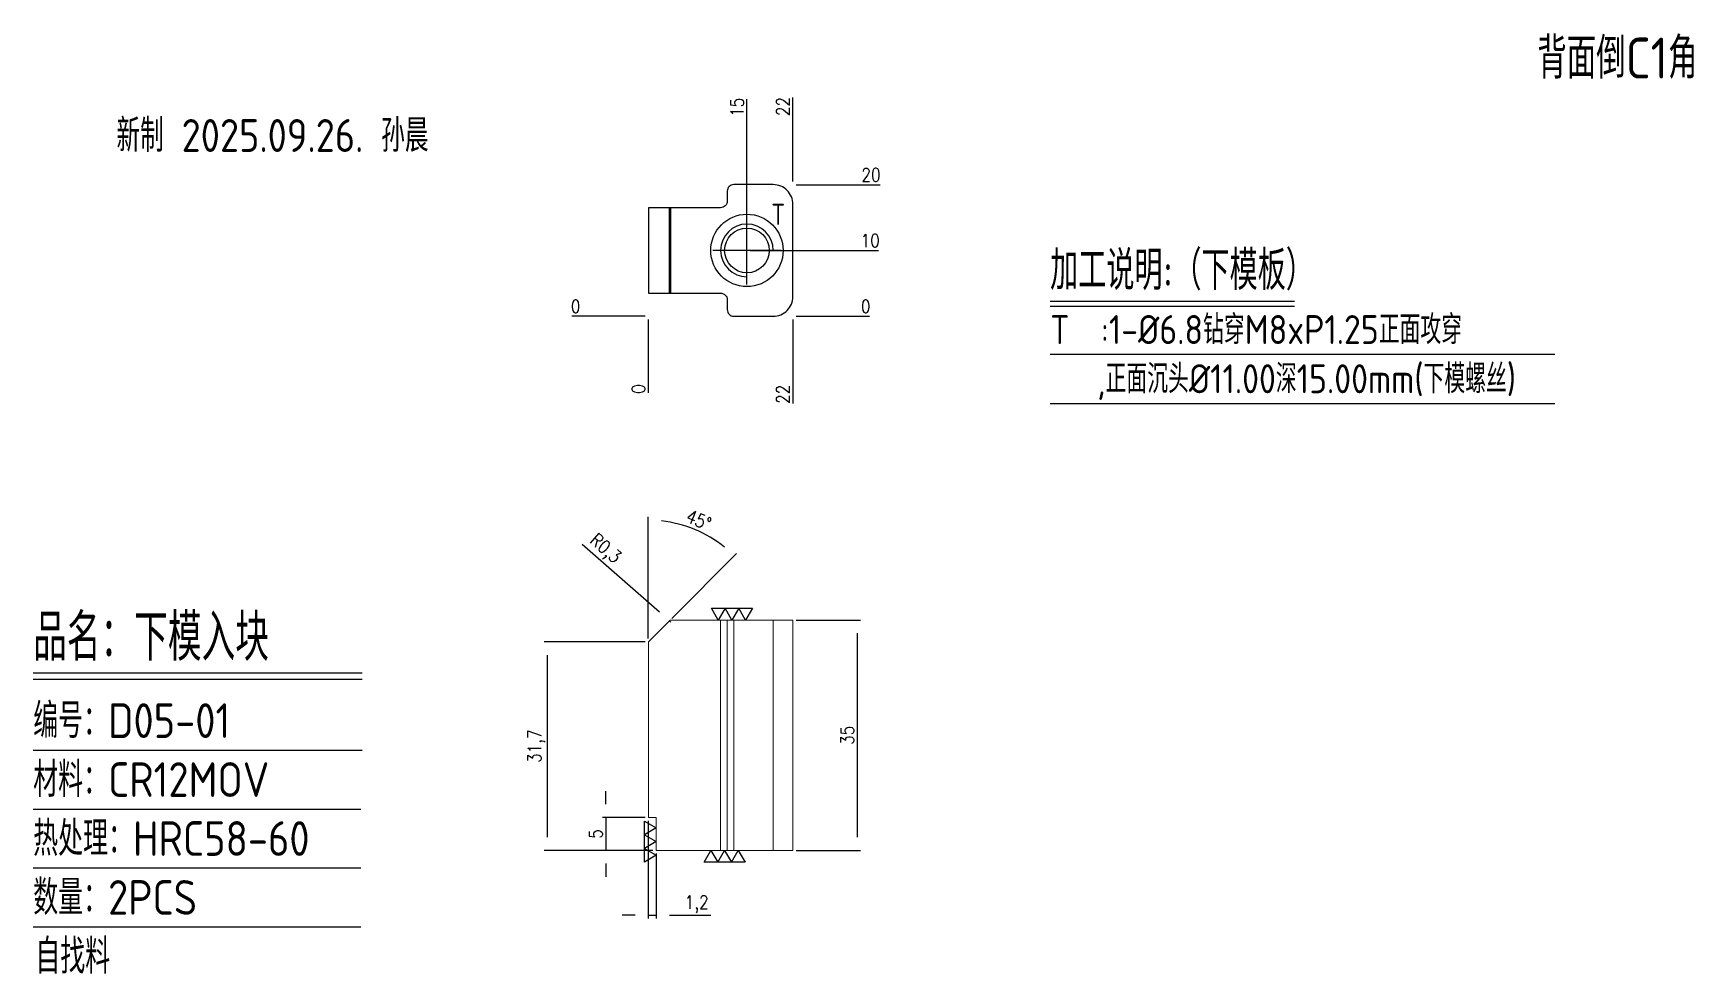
# Model space of a CAD drawing. Header units: millimetres. Extents: x 93237 to 93489, y 901 to 1044.
import ezdxf
from ezdxf.enums import TextEntityAlignment as Align

# ---------------------------------------------------------------- set-up
doc = ezdxf.new("R2010")
doc.units = ezdxf.units.MM
doc.linetypes.add('CENTER', pattern=[0])
doc.linetypes.add('DASHED', pattern=[0])
for name, color, linetype in [('DIE_O', 40, 'Continuous'), ('DIE_P', 2, 'Continuous'), ('DIM', 4, 'Continuous'), ('TEXT', 4, 'Continuous')]:
    doc.layers.add(name, color=color, linetype=linetype)
doc.styles.add('gbenor', font='gbenor.shx', dxfattribs={"bigfont": 'gbcbig.shx'})
doc.styles.get("Standard").update_dxf_attribs({"font": 'txt.shx', "width": 0.85, "bigfont": 'ctxt.shx'})
doc.dimstyles.new('T-2-WX', dxfattribs={"dimtxt": 2, "dimasz": 2, "dimexe": 0.5, "dimexo": 0.5, "dimgap": 0.5, "dimtad": 1, "dimtxsty": 'Standard', "dimblk": 'OPEN30', "dimcen": 0, "dimazin": 3, "dimtfac": 1, "dimtmove": 0, "dimatfit": 3, "dimldrblk": 'OPEN30', "dimlwd": -1, "dimlwe": -1})

# ---------------------------------------------------------------- blocks, each defined once
blk = doc.blocks.new('*D7579')
at = {"layer": 'Defpoints', "color": 0}
for p in [(93330.44, 1000.72), (93352.44, 1000.72), (93362.44, 1000.72)]:
    blk.add_point(p, dxfattribs=at)
at = {"layer": 'DIM', "color": 0}
blk.add_line((93352.94, 1000.72), (93364.08, 1000.72), dxfattribs=at)
at = {"layer": 'DIM', "color": 0, "insert": (93363.51, 1002.22), "char_height": 2, "attachment_point": 5}
blk.add_mtext('0', dxfattribs=at)
blk = doc.blocks.new('_Open30')
blk = doc.blocks.new('*D7580')
at = {"layer": 'Defpoints', "color": 0}
for p in [(93345.44, 1010.72), (93362.44, 1010.72), (93330.44, 1000.72)]:
    blk.add_point(p, dxfattribs=at)
at = {"layer": 'DIM', "color": 0}
for p, q in [((93345.94, 1010.72), (93354.44, 1010.72)), ((93354.44, 1010.72), (93358.44, 1010.72)), ((93358.44, 1010.72), (93365.45, 1010.72))]:
    blk.add_line(p, q, dxfattribs=at)
at = {"layer": 'DIM', "color": 0, "insert": (93364.2, 1012.22), "char_height": 2, "attachment_point": 5}
blk.add_mtext('10', dxfattribs=at)
blk = doc.blocks.new('*D7581')
at = {"layer": 'Defpoints', "color": 0}
for p in [(93352.44, 1020.72), (93362.44, 1020.72), (93330.44, 1000.72)]:
    blk.add_point(p, dxfattribs=at)
at = {"layer": 'DIM', "color": 0}
for p, q in [((93352.94, 1020.72), (93356.44, 1020.72)), ((93356.44, 1020.72), (93358.44, 1020.72)), ((93358.44, 1020.72), (93365.7, 1020.72))]:
    blk.add_line(p, q, dxfattribs=at)
at = {"layer": 'DIM', "color": 0, "insert": (93364.32, 1022.22), "char_height": 2, "attachment_point": 5}
blk.add_mtext('20', dxfattribs=at)
blk = doc.blocks.new('*D7582')
at = {"layer": 'Defpoints', "color": 0}
for p in [(93320.44, 1000.72), (93330.44, 1000.72), (93330.44, 1000.72)]:
    blk.add_point(p, dxfattribs=at)
at = {"layer": 'DIM', "color": 0}
blk.add_line((93329.94, 1000.72), (93318.81, 1000.72), dxfattribs=at)
at = {"layer": 'DIM', "color": 0, "insert": (93319.38, 1002.22), "char_height": 2, "attachment_point": 5}
blk.add_mtext('0', dxfattribs=at)
blk = doc.blocks.new('*D7583')
at = {"layer": 'Defpoints', "color": 0}
for p in [(93330.44, 1000.72), (93352.44, 1000.72), (93352.44, 990.72)]:
    blk.add_point(p, dxfattribs=at)
at = {"layer": 'DIM', "color": 0}
for p, q in [((93352.44, 1000.22), (93352.44, 996.72)), ((93352.44, 996.72), (93352.44, 994.72)), ((93352.44, 994.72), (93352.44, 987.47))]:
    blk.add_line(p, q, dxfattribs=at)
at = {"layer": 'DIM', "color": 0, "insert": (93350.94, 988.85), "char_height": 2, "attachment_point": 5, "rotation": 90}
blk.add_mtext('22', dxfattribs=at)
blk = doc.blocks.new('*D7584')
at = {"layer": 'Defpoints', "color": 0}
for p in [(93330.44, 1000.72), (93330.44, 1000.72), (93330.44, 990.72)]:
    blk.add_point(p, dxfattribs=at)
at = {"layer": 'DIM', "color": 0}
blk.add_line((93330.44, 1000.22), (93330.44, 989.09), dxfattribs=at)
at = {"layer": 'DIM', "color": 0, "insert": (93328.94, 989.66), "char_height": 2, "attachment_point": 5, "rotation": 90}
blk.add_mtext('0', dxfattribs=at)
blk = doc.blocks.new('*D7585')
at = {"layer": 'Defpoints', "color": 0}
for p in [(93352.44, 1030.72), (93352.44, 1020.72), (93330.44, 1000.72)]:
    blk.add_point(p, dxfattribs=at)
at = {"layer": 'DIM', "color": 0}
for p, q in [((93352.44, 1026.72), (93352.44, 1033.98)), ((93352.44, 1024.72), (93352.44, 1026.72)), ((93352.44, 1021.22), (93352.44, 1024.72))]:
    blk.add_line(p, q, dxfattribs=at)
at = {"layer": 'DIM', "color": 0, "insert": (93350.94, 1032.6), "char_height": 2, "attachment_point": 5, "rotation": 90}
blk.add_mtext('22', dxfattribs=at)
blk = doc.blocks.new('*D7586')
at = {"layer": 'Defpoints', "color": 0}
for p in [(93345.44, 1030.72), (93345.44, 1010.72), (93330.44, 1000.72)]:
    blk.add_point(p, dxfattribs=at)
at = {"layer": 'DIM', "color": 0}
blk.add_line((93345.44, 1011.22), (93345.44, 1033.73), dxfattribs=at)
at = {"layer": 'DIM', "color": 0, "insert": (93343.94, 1032.48), "char_height": 2, "attachment_point": 5, "rotation": 90}
blk.add_mtext('15', dxfattribs=at)
blk = doc.blocks.new('*D7587')
at = {"layer": 'Defpoints', "color": 0}
for p in [(93352.44, 954.52), (93352.44, 919.52), (93362.22, 919.52)]:
    blk.add_point(p, dxfattribs=at)
at = {"layer": 'DIM', "color": 0}
for p, q in [((93352.94, 954.52), (93362.72, 954.52)), ((93362.22, 952.52), (93362.22, 921.52)), ((93352.94, 919.52), (93362.72, 919.52))]:
    blk.add_line(p, q, dxfattribs=at)
at = {"layer": 'DIM', "color": 0, "insert": (93360.72, 937.02), "char_height": 2, "attachment_point": 5, "rotation": 90}
blk.add_mtext('35', dxfattribs=at)
blk = doc.blocks.new('*D7588')
at = {"layer": 'Defpoints', "color": 0}
for p in [(93330.44, 924.52), (93323.96, 919.52), (93331.64, 919.52)]:
    blk.add_point(p, dxfattribs=at)
at = {"layer": 'DIM', "color": 0}
for p, q in [((93323.96, 926.52), (93323.96, 928.52)), ((93329.94, 924.52), (93323.46, 924.52)), ((93323.96, 924.52), (93323.96, 919.52)), ((93331.14, 919.52), (93323.46, 919.52)), ((93323.96, 917.52), (93323.96, 915.52))]:
    blk.add_line(p, q, dxfattribs=at)
at = {"layer": 'DIM', "color": 0, "insert": (93322.46, 922.02), "char_height": 2, "attachment_point": 5, "rotation": 90}
blk.add_mtext('5', dxfattribs=at)
blk = doc.blocks.new('*D7589')
at = {"layer": 'Defpoints', "color": 0}
for p in [(93330.44, 924.52), (93331.64, 919.52), (93331.64, 909.66)]:
    blk.add_point(p, dxfattribs=at)
at = {"layer": 'DIM', "color": 0}
for p, q in [((93330.44, 924.02), (93330.44, 909.16)), ((93331.64, 919.02), (93331.64, 909.16)), ((93328.44, 909.66), (93326.44, 909.66)), ((93330.44, 909.66), (93331.64, 909.66)), ((93333.64, 909.66), (93339.96, 909.66))]:
    blk.add_line(p, q, dxfattribs=at)
at = {"layer": 'DIM', "color": 0, "insert": (93337.8, 911.35), "char_height": 2, "attachment_point": 5}
blk.add_mtext('1,2', dxfattribs=at)
blk = doc.blocks.new('*D7590')
at = {"layer": 'Defpoints', "color": 0}
for p in [(93315.11, 951.22), (93330.44, 951.22), (93331.64, 919.52)]:
    blk.add_point(p, dxfattribs=at)
at = {"layer": 'DIM', "color": 0}
for p, q in [((93329.94, 951.22), (93314.61, 951.22)), ((93315.11, 921.52), (93315.11, 949.22)), ((93331.14, 919.52), (93314.61, 919.52))]:
    blk.add_line(p, q, dxfattribs=at)
at = {"layer": 'DIM', "color": 0, "insert": (93313.42, 935.37), "char_height": 2, "attachment_point": 5, "rotation": 90}
blk.add_mtext('31,7', dxfattribs=at)
blk = doc.blocks.new('*D7591')
at = {"layer": 'Defpoints', "color": 0}
for p in [(93339.69, 967.23), (93333.65, 954.43), (93330.44, 951.22), (93330.44, 951.22), (93330.44, 919.52)]:
    blk.add_point(p, dxfattribs=at)
at = {"layer": 'DIM', "color": 0}
for p, q in [((93330.44, 951.72), (93330.44, 970.21)), ((93334.01, 954.78), (93343.87, 964.65))]:
    blk.add_line(p, q, dxfattribs=at)
blk.add_arc((93330.44, 951.22), 18.49, 51.1996, 83.8004, dxfattribs=at)
at = {"layer": 'DIM', "color": 0, "insert": (93338.11, 969.73), "char_height": 2, "attachment_point": 5, "rotation": 337.5}
blk.add_mtext('45%%d', dxfattribs=at)
blk = doc.blocks.new('*D7592')
at = {"layer": 'Defpoints', "color": 0}
for p in [(93333.64, 954.41), (93333.86, 954.22)]:
    blk.add_point(p, dxfattribs=at)
at = {"layer": 'DIM', "color": 0}
for p, q in [((93332.13, 955.73), (93320.35, 966.01)), ((93333.86, 954.22), (93333.64, 954.41))]:
    blk.add_line(p, q, dxfattribs=at)
at = {"layer": 'DIM', "color": 0, "insert": (93323.79, 965.25), "char_height": 2, "attachment_point": 5, "rotation": 318.8832}
blk.add_mtext('R0,3', dxfattribs=at)

msp = doc.modelspace()

# ---------------------------------------------------------------- linework, layer by layer
at = {"layer": 'DIE_P'}
for p, q in [((93333.639, 1004.225), (93333.639, 1017.225)), ((93333.865, 1004.225), (93333.865, 1017.225))]:
    msp.add_line(p, q, dxfattribs=at)
at = {"layer": 'DIE_P', "color": 4, "linetype": 'CENTER', "ltscale": 0.007}
for p, q in [((93345.444, 1005.525), (93345.444, 1015.925)), ((93350.644, 1010.725), (93340.244, 1010.725))]:
    msp.add_line(p, q, dxfattribs=at)
at = {"layer": 'DIE_P', "color": 3, "linetype": 'DASHED', "lineweight": 13}
for p, q in [((93341.444, 954.516), (93341.444, 919.516)), ((93343.444, 954.516), (93343.444, 919.516)), ((93349.444, 954.516), (93349.444, 919.516))]:
    msp.add_line(p, q, dxfattribs=at)
at = {"layer": 'DIE_P', "color": 3, "linetype": 'Continuous', "lineweight": 13}
for p, q in [((93342.444, 954.516), (93341.444, 954.516)), ((93341.444, 954.516), (93341.444, 919.516)), ((93343.444, 954.516), (93342.444, 954.516)), ((93342.444, 954.516), (93342.444, 919.516)), ((93349.444, 954.516), (93343.444, 954.516)), ((93343.444, 954.516), (93343.444, 919.516)), ((93352.444, 954.516), (93349.444, 954.516)), ((93349.444, 954.516), (93349.444, 919.516)), ((93352.444, 954.516), (93352.444, 919.516)), ((93330.444, 919.516), (93330.444, 919.516)), ((93342.444, 919.516), (93341.444, 919.516)), ((93342.444, 919.516), (93343.444, 919.516)), ((93349.444, 919.516), (93343.444, 919.516)), ((93352.444, 919.516), (93349.444, 919.516))]:
    msp.add_line(p, q, dxfattribs=at)
at = {"layer": 'DIE_P', "linetype": 'Continuous'}
msp.add_lwpolyline([(93352.444, 1017.725, 0.4142136), (93349.444, 1020.725), (93343.444, 1020.725, 0.4142136), (93342.444, 1019.725), (93342.444, 1018.225, -0.4142136), (93341.444, 1017.225), (93330.444, 1017.225), (93330.444, 1004.225), (93341.444, 1004.225, -0.4142136), (93342.444, 1003.225), (93342.444, 1001.725, 0.4142136), (93343.444, 1000.725), (93349.444, 1000.725, 0.4142136), (93352.444, 1003.725)], format="xyb", close=True, dxfattribs=at)
at = {"layer": 'DIE_P', "color": 4}
for points in [[(93346.282, 956.316), (93345.243, 954.516), (93344.204, 956.316), (93343.165, 954.516), (93342.125, 956.316), (93341.086, 954.516), (93340.047, 956.316), (93346.282, 956.316)], [(93329.844, 923.984), (93331.644, 922.945), (93329.844, 921.906), (93331.644, 920.867), (93329.844, 919.828), (93331.644, 918.788), (93329.844, 917.749), (93329.844, 923.984)], [(93338.926, 917.716), (93339.965, 919.516), (93341.004, 917.716), (93342.044, 919.516), (93343.083, 917.716), (93344.122, 919.516), (93345.161, 917.716), (93338.926, 917.716)]]:
    msp.add_lwpolyline(points, close=True, dxfattribs=at)
at = {"layer": 'DIE_P', "color": 3, "linetype": 'Continuous', "lineweight": 13}
msp.add_lwpolyline([(93341.444, 954.516), (93333.865, 954.516, 0.1989124), (93333.653, 954.428), (93330.444, 951.219), (93330.444, 951.219), (93330.444, 924.516), (93331.644, 924.516), (93331.644, 919.516), (93341.444, 919.516)], format="xyb", dxfattribs=at)
at = {"layer": 'DIE_P'}
for radius in [5.5, 3.4]:
    msp.add_circle((93345.444, 1010.725), radius, dxfattribs=at)
msp.add_arc((93345.444, 1010.725), 4, 0, 270, dxfattribs=at)
at = {"layer": 'DIM', "color": 4, "linetype": 'Continuous', "lineweight": 25}
for p, q in [((93236.858, 946.49), (93286.906, 946.49)), ((93236.858, 945.568), (93286.906, 945.568)), ((93236.858, 934.763), (93286.906, 934.763)), ((93236.858, 925.803), (93286.689, 925.803)), ((93236.858, 916.842), (93286.689, 916.842)), ((93236.858, 907.882), (93286.689, 907.882))]:
    msp.add_line(p, q, dxfattribs=at)
at = {"layer": 'TEXT', "color": 3}
for p, q in [((93391.567, 1003.029), (93428.739, 1003.029)), ((93391.567, 1002.259), (93428.739, 1002.259)), ((93391.567, 994.955), (93468.335, 994.955)), ((93391.567, 987.475), (93468.335, 987.475))]:
    msp.add_line(p, q, dxfattribs=at)

# ---------------------------------------------------------------- texts
at = {"layer": 'DIE_O', "color": 6, "style": 'gbenor'}
msp.add_text('新制 2025.09.26. 孙晨', height=5, dxfattribs=at).set_placement((93273.26, 1028.457), align=Align.MIDDLE)
at = {"layer": 'DIM', "color": 3, "linetype": 'Continuous', "lineweight": 25, "style": 'gbenor'}
for s, height, p in [('品名：下模入块', 7.1155, (93236.858, 948.335)), ('编号：D05-01', 5.2707, (93236.858, 936.608)), ('材料：CR12MOV', 5.2707, (93236.858, 927.647)), ('热处理：HRC58-60', 5.27072, (93236.858, 918.687)), ('数量：2PCS', 5.2707, (93236.858, 909.727)), ('自找料', 5.2707, (93237.179, 900.767))]:
    msp.add_text(s, height=height, dxfattribs=at).set_placement(p)
at = {"layer": 'TEXT', "color": 4, "lineweight": 18, "style": 'gbenor'}
msp.add_text('背面倒C1角', height=6.2174, dxfattribs=at).set_placement((93465.694, 1036.858))
at = {"layer": 'TEXT', "color": 4, "style": 'gbenor'}
msp.add_text('T', height=3.2, dxfattribs=at).set_placement((93350.192, 1016.222), align=Align.MIDDLE_CENTER)
for s, height, p in [('加工说明:（下模板）', 5.94, (93391.567, 1004.723)), ('T  :1-%%c6.8钻穿M8xP1.25正面攻穿', 4.4, (93391.567, 996.495)), ('   ,正面沉头%%C11.00深15.00mm(下模螺丝)', 4.4, (93391.567, 989.015))]:
    msp.add_text(s, height=height, dxfattribs=at).set_placement(p)

# ---------------------------------------------------------------- dimensions: what is measured, and where the dimension line sits
at = {"layer": 'DIM', "color": 4}
for feature_location, offset, dtype, origin, picture, middle in [((93352.444, 1020.725), (0, 10), 1, (93330.444, 1000.725), '*D7585', (93350.944, 1032.601)), ((93345.444, 1010.725), (0, 20), 1, (93330.444, 1000.725), '*D7586', (93343.944, 1032.479)), ((93352.444, 1020.725), (10, 0), 0, (93330.444, 1000.725), '*D7581', (93364.32, 1022.225)), ((93345.444, 1010.725), (17, 0), 0, (93330.444, 1000.725), '*D7580', (93364.198, 1012.225)), ((93330.443512154, 1000.724689039), (-10, 0), 0, (93330.443512154, 1000.724689039), '*D7582', (93319.376845487, 1002.224689039)), ((93352.443512164, 1000.724689039), (10, 0), 0, (93330.443512154, 1000.724689039), '*D7579', (93363.51017883, 1002.224689039)), ((93330.443512154, 1000.724689039), (0, -10), 1, (93330.443512154, 1000.724689039), '*D7584', (93328.943512154, 989.658022372)), ((93352.444, 1000.725), (0, -10), 1, (93330.444, 1000.725), '*D7583', (93350.944, 988.848))]:
    dim = msp.add_ordinate_dim(feature_location=feature_location, offset=offset, dtype=dtype, origin=origin, dimstyle='T-2-WX', dxfattribs=at)
    dim.commit()
    dim.dimension.update_dxf_attribs({"geometry": picture, "text_midpoint": middle})
at = {"layer": 'DIM'}
dim = msp.add_angular_dim_2l(base=(93339.69, 967.234), line1=((93333.653, 954.428), (93330.444, 951.219)), line2=((93330.444, 951.219), (93330.444, 919.516)), dimstyle='T-2-WX', dxfattribs=at)
dim.commit()
dim.dimension.update_dxf_attribs({"geometry": '*D7591', "text_midpoint": (93338.113, 969.734)})
dim = msp.add_radius_dim(center=(93333.865, 954.216), mpoint=(93333.639, 954.413), dimstyle='T-2-WX', dxfattribs=at)
dim.commit()
dim.dimension.update_dxf_attribs({"geometry": '*D7592', "text_midpoint": (93322.681, 963.978), "dimtype": 164})
at = {"layer": 'DIM', "color": 4}
for base, p1, p2, picture, middle in [((93362.219, 919.516), (93352.444, 954.516), (93352.444, 919.516), '*D7587', (93360.719, 937.016)), ((93315.111, 951.219), (93331.644, 919.516), (93330.444, 951.219), '*D7590', (93313.421, 935.367)), ((93323.956, 919.516), (93330.444, 924.516), (93331.644, 919.516), '*D7588', (93322.456, 922.016))]:
    dim = msp.add_linear_dim(base=base, p1=p1, p2=p2, angle=90, dimstyle='T-2-WX', dxfattribs=at)
    dim.commit()
    dim.dimension.update_dxf_attribs({"geometry": picture, "text_midpoint": middle})
dim = msp.add_linear_dim(base=(93331.644, 909.656), p1=(93330.444, 924.516), p2=(93331.644, 919.516), dimstyle='T-2-WX', dxfattribs=at)
dim.commit()
dim.dimension.update_dxf_attribs({"geometry": '*D7589', "text_midpoint": (93337.803, 911.347)})

doc.saveas('drawing.dxf')
